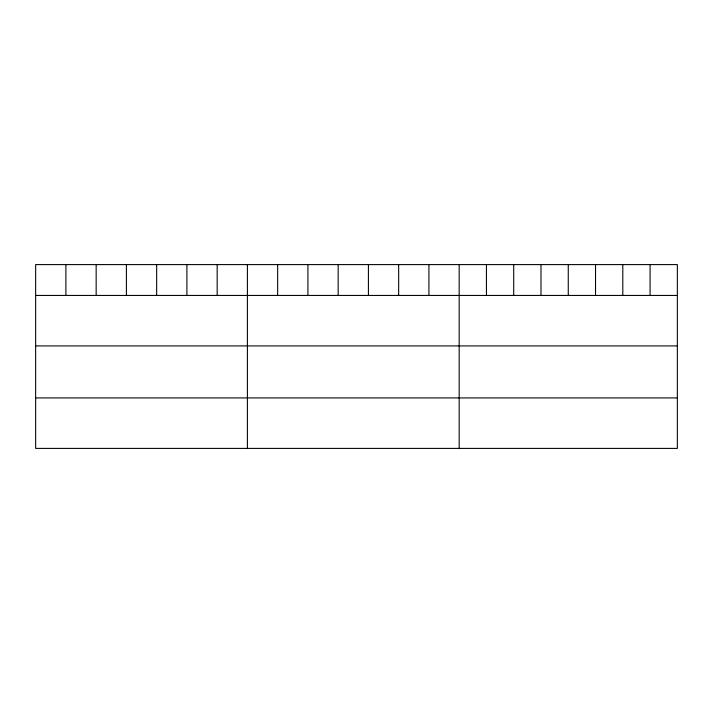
<?xml version="1.0" encoding="UTF-8"?>
<svg xmlns="http://www.w3.org/2000/svg" width="713" height="713" viewBox="0 0 713 713"><rect width="100%" height="100%" fill="white"/><g stroke="black" fill="none" stroke-linecap="round" stroke-linejoin="round"><path stroke-width="1.07" d="M677.35 295.44L677.35 448.406L35.65 448.406L35.65 264.594L677.35 264.594L677.35 295.44L35.65 295.44M35.65 345.921L677.35 345.921M35.65 397.925L677.35 397.925M650.078 264.594L650.078 295.44M622.805 264.594L622.805 295.44M595.533 264.594L595.533 295.44M568.261 264.594L568.261 295.44M540.989 264.594L540.989 295.44M513.716 264.594L513.716 295.44M486.444 264.594L486.444 295.44M459.172 264.594L459.172 448.406M428.923 264.594L428.923 295.44M398.665 264.594L398.665 295.44M368.416 264.594L368.416 295.44M338.167 264.594L338.167 295.44M307.918 264.594L307.918 295.44M277.66 264.594L277.66 295.44M247.411 264.594L247.411 448.406M217.162 264.594L217.162 295.44M186.904 264.594L186.904 295.44M156.655 264.594L156.655 295.44M126.406 264.594L126.406 295.44M96.157 264.594L96.157 295.44M65.899 264.594L65.899 295.44"/></g></svg>
